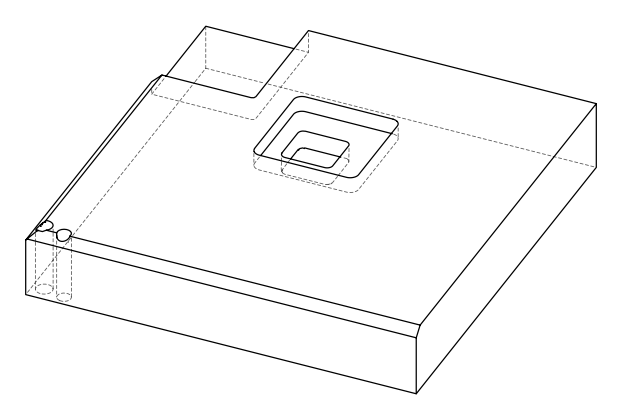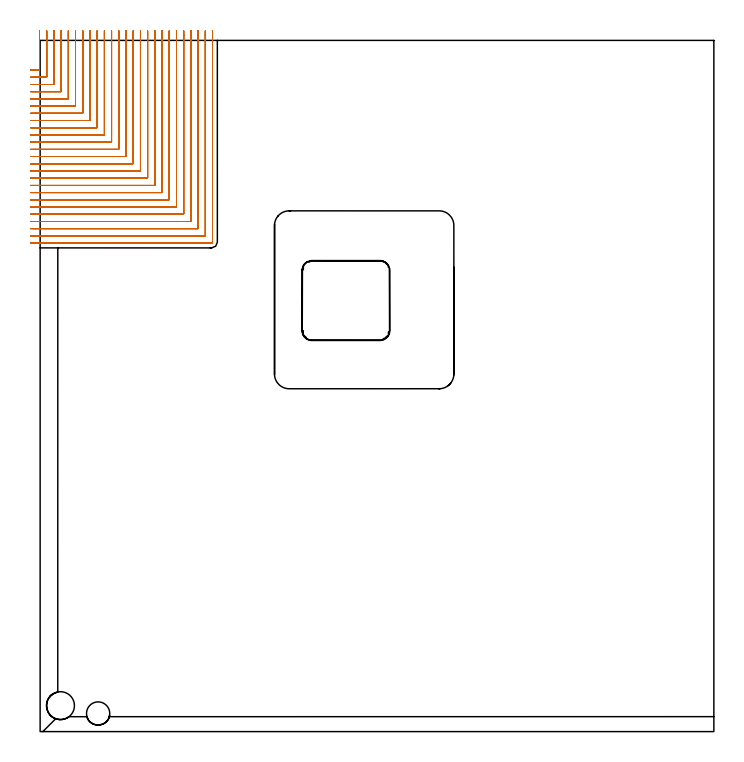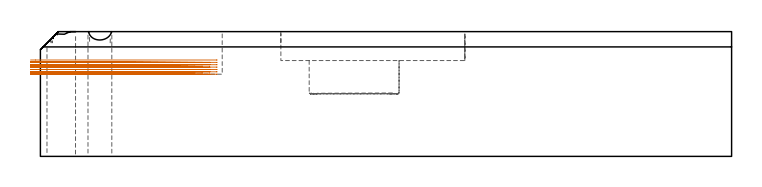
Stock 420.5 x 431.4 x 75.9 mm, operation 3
(PLAN: 11 operations, 8 tool changes, 173.4 min)
(1 AREA_MILL | FG_CHAMFER_SURFACE | UGT0205_001 | 13.38 min | 18174 mm3)
(2 AREA_MILL_1 | FG_CHAMFER_SURFACE_1 | UGT0205_001 | 9.77 min | 18325 mm3)
(3 MILL_CORNER_NOTCH_RECTANGULAR | CORNER_NOTCH_RECTANGULAR | NXT0201_008 | Follow Part, ap 1.5, ae 75% | 136.14 min | 370526 mm3)
(4 MILL_RECTANGULAR_POCKET | POCKET_RECTANGULAR_STRAIGHT | UGT0201_100 | Follow Part, ap 4.5, ae 75% | 7.58 min | 217412 mm3)
(5 MILL_RECTANGULAR_POCKET_1 | POCKET_RECTANGULAR_STRAIGHT_1 | UGT0201_092 | Follow Part, ap 3, ae 75% | 5.13 min | 54682 mm3)
(6 SPOT_DRILL | STEP1HOLE | NXT0321_9005460120000 | 0.03 min | 4 mm3)
(7 SPOT_DRILL_1 | STEP1HOLE_1 | NXT0321_9005460120000 | 0.03 min | 0 mm3)
(8 DRILL_THROUGH_HOLE_INTO_CENTER | STEP1HOLE | NXT0301_065 | 0.33 min | 5182 mm3)
(9 DRILL_TO_ENLARGE_THROUGH_HOLE | STEP1HOLE | NXT0301_106 | 0.33 min | 7171 mm3)
(10 DRILL_THROUGH_HOLE_INTO_CENTER_1 | STEP1HOLE_1 | NXT0301_065 | 0.33 min | 5226 mm3)
(11 DRILL_TO_ENLARGE_THROUGH_HOLE_1 | STEP1HOLE_1 | UGT0301_245 | 0.34 min | 12534 mm3)
(TOOL UGT0205_001 | Chamfer Mill 20 x 3 x 45 deg. | D20 FL50 Z2)
(TOOL NXT0201_008 | ENDMILL 6mm [2P460-0600-NA 1630] | D6 FL26 Z6)
(TOOL UGT0201_100 | End Mill 18 mm | D18 FL22 Z2)
(TOOL UGT0201_092 | End mill 12 mm | D12 R1 FL26 Z4)
(TOOL NXT0321_9005460120000 | NC Spot Drill, 142deg, 12mm, Carbide, Uncoated | D12 PA142 FL30 Z2)
(TOOL NXT0301_065 | Carbide Drill 9.4mm [860.1-0940-075A1-MM 2214] | D9.4 PA140 FL98 Z2)
(TOOL NXT0301_106 | Carbide Drill 14.5mm [860.1-1450-073A1-MM 2214] | D14.5 PA140 FL83 Z2)
(TOOL UGT0301_245 | Twist Drill 17.4 mm | D17.4 PA118 FL130 Z2)
(OP 3 MILL_CORNER_NOTCH_RECTANGULAR, part 2 of 2)
G0 Z85.9
X-6. Y304.9
Z58.633
G1 X-3.
X107.1 F500.
G3 X107.6 Y305.4 R0.5
G1 Y434.4
Y437.4 F250.
G0 Z85.9
X-6. Y412.9
Z57.194
G1 X-3.
X-0.693 F500.
G3 X-0.4 Y413.193 R0.3
G1 Y434.373
Y437.373 F250.
G0 Z85.9
X-6. Y408.4
Z57.194
G1 X-3.
X3.807 F500.
G3 X4.1 Y408.693 R0.3
G1 Y434.4
Y437.4 F250.
G0 Z85.9
X-6. Y403.9
Z57.194
G1 X-3.
X8.306 F500.
G3 X8.6 Y404.194 R0.3
G1 Y434.4
Y437.4 F250.
G0 Z85.9
X-6. Y399.4
Z57.194
G1 X-3.
X12.806 F500.
G3 X13.1 Y399.694 R0.3
G1 Y434.4
Y437.4 F250.
G0 Z85.9
X-6. Y394.9
Z57.194
G1 X-3.
X17.306 F500.
G3 X17.6 Y395.194 R0.3
G1 Y434.4
Y437.4 F250.
G0 Z85.9
X-6. Y390.4
Z57.194
G1 X-3.
X21.806 F500.
G3 X22.1 Y390.694 R0.3
G1 Y434.4
Y437.4 F250.
G0 Z85.9
X-6. Y385.9
Z57.194
G1 X-3.
X26.306 F500.
G3 X26.6 Y386.194 R0.3
G1 Y434.4
Y437.4 F250.
G0 Z85.9
X-6. Y381.4
Z57.194
G1 X-3.
X30.805 F500.
G3 X31.1 Y381.695 R0.3
G1 Y434.4
Y437.4 F250.
G0 Z85.9
X-6. Y376.9
Z57.194
G1 X-3.
X35.305 F500.
G3 X35.6 Y377.195 R0.3
G1 Y434.4
Y437.4 F250.
G0 Z85.9
X-6. Y372.4
Z57.194
G1 X-3.
X39.805 F500.
G3 X40.1 Y372.695 R0.3
G1 Y434.4
Y437.4 F250.
G0 Z85.9
X-6. Y367.9
Z57.194
G1 X-3.
X44.305 F500.
G3 X44.6 Y368.195 R0.3
G1 Y434.4
Y437.4 F250.
G0 Z85.9
X-6. Y363.4
Z57.194
G1 X-3.
X48.805 F500.
G3 X49.1 Y363.695 R0.3
G1 Y434.4
Y437.4 F250.
G0 Z85.9
X-6. Y358.9
Z57.194
G1 X-3.
X53.305 F500.
G3 X53.6 Y359.195 R0.3
G1 Y434.4
Y437.4 F250.
G0 Z85.9
X-6. Y354.4
Z57.194
G1 X-3.
X57.804 F500.
G3 X58.1 Y354.696 R0.3
G1 Y434.4
Y437.4 F250.
G0 Z85.9
X-6. Y349.9
Z57.194
G1 X-3.
X62.304 F500.
G3 X62.6 Y350.196 R0.3
G1 Y434.4
Y437.4 F250.
G0 Z85.9
X-6. Y345.4
Z57.194
G1 X-3.
X66.804 F500.
G3 X67.1 Y345.696 R0.3
G1 Y434.4
Y437.4 F250.
G0 Z85.9
X-6. Y340.9
Z57.194
G1 X-3.
X71.304 F500.
G3 X71.6 Y341.196 R0.3
G1 Y434.4
Y437.4 F250.
G0 Z85.9
X-6. Y336.4
Z57.194
G1 X-3.
X75.804 F500.
G3 X76.1 Y336.696 R0.3
G1 Y434.4
Y437.4 F250.
G0 Z85.9
X-6. Y331.9
Z57.194
G1 X-3.
X80.304 F500.
G3 X80.6 Y332.196 R0.3
G1 Y434.4
Y437.4 F250.
G0 Z85.9
X-6. Y327.4
Z57.194
G1 X-3.
X84.803 F500.
G3 X85.1 Y327.697 R0.3
G1 Y434.4
Y437.4 F250.
G0 Z85.9
X-6. Y322.9
Z57.194
G1 X-3.
X89.303 F500.
G3 X89.6 Y323.197 R0.3
G1 Y434.4
Y437.4 F250.
G0 Z85.9
X-6. Y318.4
Z57.194
G1 X-3.
X93.803 F500.
G3 X94.1 Y318.697 R0.3
G1 Y434.4
Y437.4 F250.
G0 Z85.9
X-6. Y313.9
Z57.194
G1 X-3.
X98.303 F500.
G3 X98.6 Y314.197 R0.3
G1 Y434.4
Y437.4 F250.
G0 Z85.9
X-6. Y309.4
Z57.194
G1 X-3.
X102.803 F500.
G3 X103.1 Y309.697 R0.3
G1 Y434.4
Y437.4 F250.
G0 Z85.9
X-6. Y304.9
Z57.194
G1 X-3.
X107.1 F500.
G3 X107.6 Y305.4 R0.5
G1 Y434.4
Y437.4 F250.
G0 Z85.9
X-6. Y412.9
Z55.756
G1 X-3.
X-0.693 F500.
G3 X-0.4 Y413.193 R0.3
G1 Y434.373
Y437.373 F250.
G0 Z85.9
X-6. Y408.4
Z55.756
G1 X-3.
X3.807 F500.
G3 X4.1 Y408.693 R0.3
G1 Y434.4
Y437.4 F250.
G0 Z85.9
X-6. Y403.9
Z55.756
G1 X-3.
X8.306 F500.
G3 X8.6 Y404.194 R0.3
G1 Y434.4
Y437.4 F250.
G0 Z85.9
X-6. Y399.4
Z55.756
G1 X-3.
X12.806 F500.
G3 X13.1 Y399.694 R0.3
G1 Y434.4
Y437.4 F250.
G0 Z85.9
X-6. Y394.9
Z55.756
G1 X-3.
X17.306 F500.
G3 X17.6 Y395.194 R0.3
G1 Y434.4
Y437.4 F250.
G0 Z85.9
X-6. Y390.4
Z55.756
G1 X-3.
X21.806 F500.
G3 X22.1 Y390.694 R0.3
G1 Y434.4
Y437.4 F250.
G0 Z85.9
X-6. Y385.9
Z55.756
G1 X-3.
X26.306 F500.
G3 X26.6 Y386.194 R0.3
G1 Y434.4
Y437.4 F250.
G0 Z85.9
X-6. Y381.4
Z55.756
G1 X-3.
X30.805 F500.
G3 X31.1 Y381.695 R0.3
G1 Y434.4
Y437.4 F250.
G0 Z85.9
X-6. Y376.9
Z55.756
G1 X-3.
X35.305 F500.
G3 X35.6 Y377.195 R0.3
G1 Y434.4
Y437.4 F250.
G0 Z85.9
X-6. Y372.4
Z55.756
G1 X-3.
X39.805 F500.
G3 X40.1 Y372.695 R0.3
G1 Y434.4
Y437.4 F250.
G0 Z85.9
X-6. Y367.9
Z55.756
G1 X-3.
X44.305 F500.
G3 X44.6 Y368.195 R0.3
G1 Y434.4
Y437.4 F250.
G0 Z85.9
X-6. Y363.4
Z55.756
G1 X-3.
X48.805 F500.
G3 X49.1 Y363.695 R0.3
G1 Y434.4
Y437.4 F250.
G0 Z85.9
X-6. Y358.9
Z55.756
G1 X-3.
X53.305 F500.
G3 X53.6 Y359.195 R0.3
G1 Y434.4
Y437.4 F250.
G0 Z85.9
X-6. Y354.4
Z55.756
G1 X-3.
X57.804 F500.
G3 X58.1 Y354.696 R0.3
G1 Y434.4
Y437.4 F250.
G0 Z85.9
X-6. Y349.9
Z55.756
G1 X-3.
X62.304 F500.
G3 X62.6 Y350.196 R0.3
G1 Y434.4
Y437.4 F250.
G0 Z85.9
X-6. Y345.4
Z55.756
G1 X-3.
X66.804 F500.
G3 X67.1 Y345.696 R0.3
G1 Y434.4
Y437.4 F250.
G0 Z85.9
X-6. Y340.9
Z55.756
G1 X-3.
X71.304 F500.
G3 X71.6 Y341.196 R0.3
G1 Y434.4
Y437.4 F250.
G0 Z85.9
X-6. Y336.4
Z55.756
G1 X-3.
X75.804 F500.
G3 X76.1 Y336.696 R0.3
G1 Y434.4
Y437.4 F250.
G0 Z85.9
X-6. Y331.9
Z55.756
G1 X-3.
X80.304 F500.
G3 X80.6 Y332.196 R0.3
G1 Y434.4
Y437.4 F250.
G0 Z85.9
X-6. Y327.4
Z55.756
G1 X-3.
X84.803 F500.
G3 X85.1 Y327.697 R0.3
G1 Y434.4
Y437.4 F250.
G0 Z85.9
X-6. Y322.9
Z55.756
G1 X-3.
X89.303 F500.
G3 X89.6 Y323.197 R0.3
G1 Y434.4
Y437.4 F250.
G0 Z85.9
X-6. Y318.4
Z55.756
G1 X-3.
X93.803 F500.
G3 X94.1 Y318.697 R0.3
G1 Y434.4
Y437.4 F250.
G0 Z85.9
X-6. Y313.9
Z55.756
G1 X-3.
X98.303 F500.
G3 X98.6 Y314.197 R0.3
G1 Y434.4
Y437.4 F250.
G0 Z85.9
X-6. Y309.4
Z55.756
G1 X-3.
X102.803 F500.
G3 X103.1 Y309.697 R0.3
G1 Y434.4
Y437.4 F250.
G0 Z85.9
X-6. Y304.9
Z55.756
G1 X-3.
X107.1 F500.
G3 X107.6 Y305.4 R0.5
G1 Y434.4
Y437.4 F250.
G0 Z85.9
X-6. Y412.9
Z54.317
G1 X-3.
X-0.693 F500.
G3 X-0.4 Y413.193 R0.3
G1 Y434.373
Y437.373 F250.
G0 Z85.9
X-6. Y408.4
Z54.317
G1 X-3.
X3.807 F500.
G3 X4.1 Y408.693 R0.3
G1 Y434.4
Y437.4 F250.
G0 Z85.9
X-6. Y403.9
Z54.317
G1 X-3.
X8.306 F500.
G3 X8.6 Y404.194 R0.3
G1 Y434.4
Y437.4 F250.
G0 Z85.9
X-6. Y399.4
Z54.317
G1 X-3.
X12.806 F500.
G3 X13.1 Y399.694 R0.3
G1 Y434.4
Y437.4 F250.
G0 Z85.9
X-6. Y394.9
Z54.317
G1 X-3.
X17.306 F500.
G3 X17.6 Y395.194 R0.3
G1 Y434.4
Y437.4 F250.
G0 Z85.9
X-6. Y390.4
Z54.317
G1 X-3.
X21.806 F500.
G3 X22.1 Y390.694 R0.3
G1 Y434.4
Y437.4 F250.
G0 Z85.9
X-6. Y385.9
Z54.317
G1 X-3.
X26.306 F500.
G3 X26.6 Y386.194 R0.3
G1 Y434.4
Y437.4 F250.
G0 Z85.9
X-6. Y381.4
Z54.317
G1 X-3.
X30.805 F500.
G3 X31.1 Y381.695 R0.3
G1 Y434.4
Y437.4 F250.
G0 Z85.9
X-6. Y376.9
Z54.317
G1 X-3.
X35.305 F500.
G3 X35.6 Y377.195 R0.3
G1 Y434.4
Y437.4 F250.
G0 Z85.9
X-6. Y372.4
Z54.317
G1 X-3.
X39.805 F500.
G3 X40.1 Y372.695 R0.3
G1 Y434.4
Y437.4 F250.
G0 Z85.9
X-6. Y367.9
Z54.317
G1 X-3.
X44.305 F500.
G3 X44.6 Y368.195 R0.3
G1 Y434.4
Y437.4 F250.
G0 Z85.9
X-6. Y363.4
Z54.317
G1 X-3.
X48.805 F500.
G3 X49.1 Y363.695 R0.3
G1 Y434.4
Y437.4 F250.
G0 Z85.9
X-6. Y358.9
Z54.317
G1 X-3.
X53.305 F500.
G3 X53.6 Y359.195 R0.3
G1 Y434.4
Y437.4 F250.
G0 Z85.9
X-6. Y354.4
Z54.317
G1 X-3.
X57.804 F500.
G3 X58.1 Y354.696 R0.3
G1 Y434.4
Y437.4 F250.
G0 Z85.9
X-6. Y349.9
Z54.317
G1 X-3.
X62.304 F500.
G3 X62.6 Y350.196 R0.3
G1 Y434.4
Y437.4 F250.
G0 Z85.9
X-6. Y345.4
Z54.317
G1 X-3.
X66.804 F500.
G3 X67.1 Y345.696 R0.3
G1 Y434.4
Y437.4 F250.
G0 Z85.9
X-6. Y340.9
Z54.317
G1 X-3.
X71.304 F500.
G3 X71.6 Y341.196 R0.3
G1 Y434.4
Y437.4 F250.
G0 Z85.9
X-6. Y336.4
Z54.317
G1 X-3.
X75.804 F500.
G3 X76.1 Y336.696 R0.3
G1 Y434.4
Y437.4 F250.
G0 Z85.9
X-6. Y331.9
Z54.317
G1 X-3.
X80.304 F500.
G3 X80.6 Y332.196 R0.3
G1 Y434.4
Y437.4 F250.
G0 Z85.9
X-6. Y327.4
Z54.317
G1 X-3.
X84.803 F500.
G3 X85.1 Y327.697 R0.3
G1 Y434.4
Y437.4 F250.
G0 Z85.9
X-6. Y322.9
Z54.317
G1 X-3.
X89.303 F500.
G3 X89.6 Y323.197 R0.3
G1 Y434.4
Y437.4 F250.
G0 Z85.9
X-6. Y318.4
Z54.317
G1 X-3.
X93.803 F500.
G3 X94.1 Y318.697 R0.3
G1 Y434.4
Y437.4 F250.
G0 Z85.9
X-6. Y313.9
Z54.317
G1 X-3.
X98.303 F500.
G3 X98.6 Y314.197 R0.3
G1 Y434.4
Y437.4 F250.
G0 Z85.9
X-6. Y309.4
Z54.317
G1 X-3.
X102.803 F500.
G3 X103.1 Y309.697 R0.3
G1 Y434.4
Y437.4 F250.
G0 Z85.9
X-6. Y304.9
Z54.317
G1 X-3.
X107.1 F500.
G3 X107.6 Y305.4 R0.5
G1 Y434.4
Y437.4 F250.
G0 Z85.9
X-6. Y412.9
Z52.878
G1 X-3.
X-0.693 F500.
G3 X-0.4 Y413.193 R0.3
G1 Y434.373
Y437.373 F250.
G0 Z85.9
X-6. Y408.4
Z52.878
G1 X-3.
X3.807 F500.
G3 X4.1 Y408.693 R0.3
G1 Y434.4
Y437.4 F250.
G0 Z85.9
X-6. Y403.9
Z52.878
G1 X-3.
X8.306 F500.
G3 X8.6 Y404.194 R0.3
G1 Y434.4
Y437.4 F250.
G0 Z85.9
X-6. Y399.4
Z52.878
G1 X-3.
X12.806 F500.
G3 X13.1 Y399.694 R0.3
G1 Y434.4
Y437.4 F250.
G0 Z85.9
X-6. Y394.9
Z52.878
G1 X-3.
X17.306 F500.
G3 X17.6 Y395.194 R0.3
G1 Y434.4
Y437.4 F250.
G0 Z85.9
X-6. Y390.4
Z52.878
G1 X-3.
X21.806 F500.
G3 X22.1 Y390.694 R0.3
G1 Y434.4
Y437.4 F250.
G0 Z85.9
X-6. Y385.9
Z52.878
G1 X-3.
X26.306 F500.
G3 X26.6 Y386.194 R0.3
G1 Y434.4
Y437.4 F250.
G0 Z85.9
X-6. Y381.4
Z52.878
G1 X-3.
X30.805 F500.
G3 X31.1 Y381.695 R0.3
G1 Y434.4
Y437.4 F250.
G0 Z85.9
X-6. Y376.9
Z52.878
G1 X-3.
X35.305 F500.
G3 X35.6 Y377.195 R0.3
G1 Y434.4
Y437.4 F250.
G0 Z85.9
X-6. Y372.4
Z52.878
G1 X-3.
X39.805 F500.
G3 X40.1 Y372.695 R0.3
G1 Y434.4
Y437.4 F250.
G0 Z85.9
X-6. Y367.9
Z52.878
G1 X-3.
X44.305 F500.
G3 X44.6 Y368.195 R0.3
G1 Y434.4
Y437.4 F250.
G0 Z85.9
X-6. Y363.4
Z52.878
G1 X-3.
X48.805 F500.
G3 X49.1 Y363.695 R0.3
G1 Y434.4
Y437.4 F250.
G0 Z85.9
X-6. Y358.9
Z52.878
G1 X-3.
X53.305 F500.
G3 X53.6 Y359.195 R0.3
G1 Y434.4
Y437.4 F250.
G0 Z85.9
X-6. Y354.4
Z52.878
G1 X-3.
X57.804 F500.
G3 X58.1 Y354.696 R0.3
G1 Y434.4
Y437.4 F250.
G0 Z85.9
X-6. Y349.9
Z52.878
G1 X-3.
X62.304 F500.
G3 X62.6 Y350.196 R0.3
G1 Y434.4
Y437.4 F250.
G0 Z85.9
X-6. Y345.4
Z52.878
G1 X-3.
X66.804 F500.
G3 X67.1 Y345.696 R0.3
G1 Y434.4
Y437.4 F250.
G0 Z85.9
X-6. Y340.9
Z52.878
G1 X-3.
X71.304 F500.
G3 X71.6 Y341.196 R0.3
G1 Y434.4
Y437.4 F250.
G0 Z85.9
X-6. Y336.4
Z52.878
G1 X-3.
X75.804 F500.
G3 X76.1 Y336.696 R0.3
G1 Y434.4
Y437.4 F250.
G0 Z85.9
X-6. Y331.9
Z52.878
G1 X-3.
X80.304 F500.
G3 X80.6 Y332.196 R0.3
G1 Y434.4
Y437.4 F250.
G0 Z85.9
X-6. Y327.4
Z52.878
G1 X-3.
X84.803 F500.
G3 X85.1 Y327.697 R0.3
G1 Y434.4
Y437.4 F250.
G0 Z85.9
X-6. Y322.9
Z52.878
G1 X-3.
X89.303 F500.
G3 X89.6 Y323.197 R0.3
G1 Y434.4
Y437.4 F250.
G0 Z85.9
X-6. Y318.4
Z52.878
G1 X-3.
X93.803 F500.
G3 X94.1 Y318.697 R0.3
G1 Y434.4
Y437.4 F250.
G0 Z85.9
X-6. Y313.9
Z52.878
G1 X-3.
X98.303 F500.
G3 X98.6 Y314.197 R0.3
G1 Y434.4
Y437.4 F250.
G0 Z85.9
X-6. Y309.4
Z52.878
G1 X-3.
X102.803 F500.
G3 X103.1 Y309.697 R0.3
G1 Y434.4
Y437.4 F250.
G0 Z85.9
X-6. Y304.9
Z52.878
G1 X-3.
X107.1 F500.
G3 X107.6 Y305.4 R0.5
G1 Y434.4
Y437.4 F250.
G0 Z85.9
X-6. Y412.9
Z51.439
G1 X-3.
X-0.693 F500.
G3 X-0.4 Y413.193 R0.3
G1 Y434.373
Y437.373 F250.
G0 Z85.9
X-6. Y408.4
Z51.439
G1 X-3.
X3.807 F500.
G3 X4.1 Y408.693 R0.3
G1 Y434.4
Y437.4 F250.
G0 Z85.9
X-6. Y403.9
Z51.439
G1 X-3.
X8.306 F500.
G3 X8.6 Y404.194 R0.3
G1 Y434.4
Y437.4 F250.
G0 Z85.9
X-6. Y399.4
Z51.439
G1 X-3.
X12.806 F500.
G3 X13.1 Y399.694 R0.3
G1 Y434.4
Y437.4 F250.
G0 Z85.9
X-6. Y394.9
Z51.439
G1 X-3.
X17.306 F500.
G3 X17.6 Y395.194 R0.3
G1 Y434.4
Y437.4 F250.
G0 Z85.9
X-6. Y390.4
Z51.439
G1 X-3.
X21.806 F500.
G3 X22.1 Y390.694 R0.3
G1 Y434.4
Y437.4 F250.
G0 Z85.9
X-6. Y385.9
Z51.439
G1 X-3.
X26.306 F500.
G3 X26.6 Y386.194 R0.3
G1 Y434.4
Y437.4 F250.
G0 Z85.9
X-6. Y381.4
Z51.439
G1 X-3.
X30.805 F500.
G3 X31.1 Y381.695 R0.3
G1 Y434.4
Y437.4 F250.
G0 Z85.9
X-6. Y376.9
Z51.439
G1 X-3.
X35.305 F500.
G3 X35.6 Y377.195 R0.3
G1 Y434.4
Y437.4 F250.
G0 Z85.9
X-6. Y372.4
Z51.439
G1 X-3.
X39.805 F500.
G3 X40.1 Y372.695 R0.3
G1 Y434.4
Y437.4 F250.
G0 Z85.9
X-6. Y367.9
Z51.439
G1 X-3.
X44.305 F500.
G3 X44.6 Y368.195 R0.3
G1 Y434.4
Y437.4 F250.
G0 Z85.9
X-6. Y363.4
Z51.439
G1 X-3.
X48.805 F500.
G3 X49.1 Y363.695 R0.3
G1 Y434.4
Y437.4 F250.
G0 Z85.9
X-6. Y358.9
Z51.439
G1 X-3.
X53.305 F500.
G3 X53.6 Y359.195 R0.3
G1 Y434.4
Y437.4 F250.
G0 Z85.9
X-6. Y354.4
Z51.439
G1 X-3.
X57.804 F500.
G3 X58.1 Y354.696 R0.3
G1 Y434.4
Y437.4 F250.
G0 Z85.9
X-6. Y349.9
Z51.439
G1 X-3.
X62.304 F500.
G3 X62.6 Y350.196 R0.3
G1 Y434.4
Y437.4 F250.
G0 Z85.9
X-6. Y345.4
Z51.439
G1 X-3.
X66.804 F500.
G3 X67.1 Y345.696 R0.3
G1 Y434.4
Y437.4 F250.
G0 Z85.9
X-6. Y340.9
Z51.439
G1 X-3.
X71.304 F500.
G3 X71.6 Y341.196 R0.3
G1 Y434.4
Y437.4 F250.
G0 Z85.9
X-6. Y336.4
Z51.439
G1 X-3.
X75.804 F500.
G3 X76.1 Y336.696 R0.3
G1 Y434.4
Y437.4 F250.
G0 Z85.9
X-6. Y331.9
Z51.439
G1 X-3.
X80.304 F500.
G3 X80.6 Y332.196 R0.3
G1 Y434.4
Y437.4 F250.
G0 Z85.9
X-6. Y327.4
Z51.439
G1 X-3.
X84.803 F500.
G3 X85.1 Y327.697 R0.3
G1 Y434.4
Y437.4 F250.
G0 Z85.9
X-6. Y322.9
Z51.439
G1 X-3.
X89.303 F500.
G3 X89.6 Y323.197 R0.3
G1 Y434.4
Y437.4 F250.
G0 Z85.9
X-6. Y318.4
Z51.439
G1 X-3.
X93.803 F500.
G3 X94.1 Y318.697 R0.3
G1 Y434.4
Y437.4 F250.
G0 Z85.9
X-6. Y313.9
Z51.439
G1 X-3.
X98.303 F500.
G3 X98.6 Y314.197 R0.3
G1 Y434.4
Y437.4 F250.
G0 Z85.9
X-6. Y309.4
Z51.439
G1 X-3.
X102.803 F500.
G3 X103.1 Y309.697 R0.3
G1 Y434.4
Y437.4 F250.
G0 Z85.9
X-6. Y304.9
Z51.439
G1 X-3.
X107.1 F500.
G3 X107.6 Y305.4 R0.5
G1 Y434.4
Y437.4 F250.
G0 Z85.9
X-6. Y412.9
Z50.
G1 X-3.
X-0.693 F500.
G3 X-0.4 Y413.193 R0.3
G1 Y434.373
Y437.373 F250.
G0 Z85.9
X-6. Y408.4
Z50.
G1 X-3.
X3.807 F500.
G3 X4.1 Y408.693 R0.3
G1 Y434.4
Y437.4 F250.
G0 Z85.9
X-6. Y403.9
Z50.
G1 X-3.
X8.306 F500.
G3 X8.6 Y404.194 R0.3
G1 Y434.4
Y437.4 F250.
G0 Z85.9
X-6. Y399.4
Z50.
G1 X-3.
X12.806 F500.
G3 X13.1 Y399.694 R0.3
G1 Y434.4
Y437.4 F250.
G0 Z85.9
X-6. Y394.9
Z50.
G1 X-3.
X17.306 F500.
G3 X17.6 Y395.194 R0.3
G1 Y434.4
Y437.4 F250.
G0 Z85.9
X-6. Y390.4
Z50.
G1 X-3.
X21.806 F500.
G3 X22.1 Y390.694 R0.3
G1 Y434.4
Y437.4 F250.
G0 Z85.9
X-6. Y385.9
Z50.
G1 X-3.
X26.306 F500.
G3 X26.6 Y386.194 R0.3
G1 Y434.4
Y437.4 F250.
G0 Z85.9
X-6. Y381.4
Z50.
G1 X-3.
X30.805 F500.
G3 X31.1 Y381.695 R0.3
G1 Y434.4
Y437.4 F250.
G0 Z85.9
X-6. Y376.9
Z50.
G1 X-3.
X35.305 F500.
G3 X35.6 Y377.195 R0.3
G1 Y434.4
Y437.4 F250.
G0 Z85.9
X-6. Y372.4
Z50.
G1 X-3.
X39.805 F500.
G3 X40.1 Y372.695 R0.3
G1 Y434.4
Y437.4 F250.
G0 Z85.9
X-6. Y367.9
Z50.
G1 X-3.
X44.305 F500.
G3 X44.6 Y368.195 R0.3
G1 Y434.4
Y437.4 F250.
G0 Z85.9
X-6. Y363.4
Z50.
G1 X-3.
X48.805 F500.
G3 X49.1 Y363.695 R0.3
G1 Y434.4
Y437.4 F250.
G0 Z85.9
X-6. Y358.9
Z50.
G1 X-3.
X53.305 F500.
G3 X53.6 Y359.195 R0.3
G1 Y434.4
Y437.4 F250.
G0 Z85.9
X-6. Y354.4
Z50.
G1 X-3.
X57.804 F500.
G3 X58.1 Y354.696 R0.3
G1 Y434.4
Y437.4 F250.
G0 Z85.9
X-6. Y349.9
Z50.
G1 X-3.
X62.304 F500.
G3 X62.6 Y350.196 R0.3
G1 Y434.4
Y437.4 F250.
G0 Z85.9
X-6. Y345.4
Z50.
G1 X-3.
X66.804 F500.
G3 X67.1 Y345.696 R0.3
G1 Y434.4
Y437.4 F250.
G0 Z85.9
X-6. Y340.9
Z50.
G1 X-3.
X71.304 F500.
G3 X71.6 Y341.196 R0.3
G1 Y434.4
Y437.4 F250.
G0 Z85.9
X-6. Y336.4
Z50.
G1 X-3.
X75.804 F500.
G3 X76.1 Y336.696 R0.3
G1 Y434.4
Y437.4 F250.
G0 Z85.9
X-6. Y331.9
Z50.
G1 X-3.
X80.304 F500.
G3 X80.6 Y332.196 R0.3
G1 Y434.4
Y437.4 F250.
G0 Z85.9
X-6. Y327.4
Z50.
G1 X-3.
X84.803 F500.
G3 X85.1 Y327.697 R0.3
G1 Y434.4
Y437.4 F250.
G0 Z85.9
X-6. Y322.9
Z50.
G1 X-3.
X89.303 F500.
G3 X89.6 Y323.197 R0.3
G1 Y434.4
Y437.4 F250.
G0 Z85.9
X-6. Y318.4
Z50.
G1 X-3.
X93.803 F500.
G3 X94.1 Y318.697 R0.3
G1 Y434.4
Y437.4 F250.
G0 Z85.9
X-6. Y313.9
Z50.
G1 X-3.
X98.303 F500.
G3 X98.6 Y314.197 R0.3
G1 Y434.4
Y437.4 F250.
G0 Z85.9
X-6. Y309.4
Z50.
G1 X-3.
X102.803 F500.
G3 X103.1 Y309.697 R0.3
G1 Y434.4
Y437.4 F250.
G0 Z85.9
X-6. Y304.9
Z50.
G1 X-3.
X107.1 F500.
G3 X107.6 Y305.4 R0.5
G1 Y434.4
Y437.4 F250.
G0 Z85.9
M5
M2
